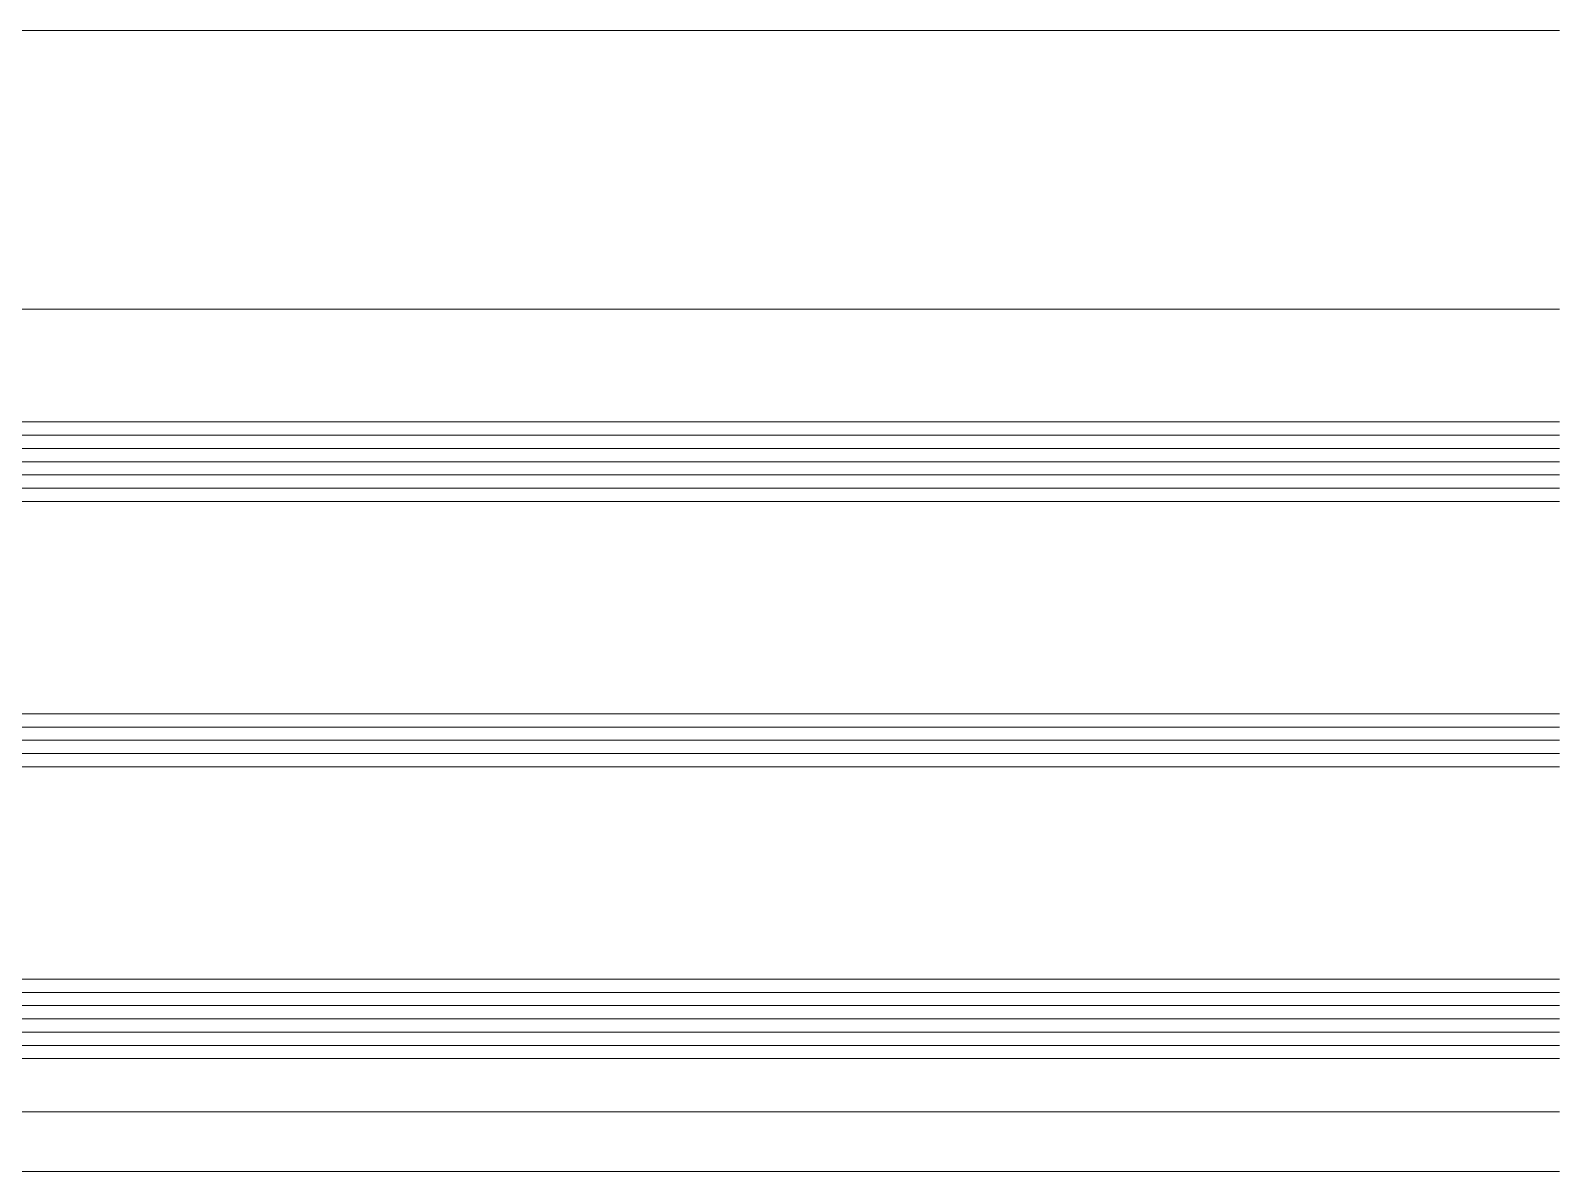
# Model space of a CAD drawing. Header units: millimetres. Extents: x 0 to 7790, y 0 to 17467.
# Drawn here: x 6780.5 to 6895.7, y 355 to 441 of the extents above; entities that cross this region are included whole.
import ezdxf

# ---------------------------------------------------------------- set-up
doc = ezdxf.new("R2010")
doc.units = ezdxf.units.MM
doc.layers.get('0').update_dxf_attribs({"lineweight": 15})
for name, color, linetype, lineweight in [('_MB_inne_0.15', 251, 'Continuous', 15), ('_MB_kreskowanie_szklo_0.09', 157, 'Continuous', 9), ('_MB_szklo_0.15', 142, 'Continuous', 15), ('_MB_widokowa_0.15', 153, 'Continuous', 15)]:
    doc.layers.add(name, color=color, linetype=linetype, lineweight=lineweight)

# ---------------------------------------------------------------- blocks, each defined once
blk = doc.blocks.new('*U304')
at = {"layer": '_MB_kreskowanie_szklo_0.09'}
h = blk.add_hatch(dxfattribs=at)
h.set_pattern_fill('DOTS', color=256, scale=0.25, style=0)
h.set_pattern_definition([(0, (-10.23347, -12.55894), (0.1984375, 0.396875), [0, -0.396875])])
h.paths.add_polyline_path([(0, 0), (6, 0), (6, 16), (0, 16)])
at = {"layer": '_MB_inne_0.15'}
for p, q in [((6, 16), (14, 0)), ((14, 16), (6, 0))]:
    blk.add_line(p, q, dxfattribs=at)
for points in [[(0, 0), (6, 0), (6, 16), (0, 16)], [(6, 0), (14, 0), (14, 16), (6, 16)]]:
    blk.add_lwpolyline(points, close=True, dxfattribs=at)
blk = doc.blocks.new('*U236')
at = {"layer": '_MB_kreskowanie_szklo_0.09'}
for points in [[(152.75, -1), (0, -1)], [(152.75, -2), (0, -2)], [(152.75, -3), (0, -3)], [(152.75, -4), (0, -4)], [(152.75, -5), (0, -5)], [(152.75, -23), (0, -23)], [(152.75, -24), (0, -24)], [(152.75, -25), (0, -25)], [(152.75, -43), (0, -43)], [(152.75, -44), (0, -44)], [(152.75, -45), (0, -45)], [(152.75, -46), (0, -46)], [(152.75, -47), (0, -47)]]:
    blk.add_lwpolyline(points, dxfattribs=at)
at = {"layer": '_MB_szklo_0.15'}
for points in [[(152.75, 0), (0, 0), (0, -6), (152.75, -6)], [(152.75, -22), (0, -22), (0, -26), (152.75, -26)], [(152.75, -42), (0, -42), (0, -48), (152.75, -48)]]:
    blk.add_lwpolyline(points, dxfattribs=at)
at = {"color": 1}
for p in [(0, -22), (0, -42)]:
    blk.add_blockref('*U304', p, dxfattribs=at)
blk = doc.blocks.new('*U235')
at = {"layer": '_MB_widokowa_0.15'}
for points in [[(0, 86), (-137.25, 86)], [(0, 65), (-137.25, 65)], [(-0.5, 4.5), (-137.25, 4.5)], [(0, 0), (-137.25, 0)]]:
    blk.add_lwpolyline(points, dxfattribs=at)

msp = doc.modelspace()

# ---------------------------------------------------------------- block references
at = {"extrusion": (0, 0, -1), "zscale": -1}
msp.add_blockref('*U235', (-6758.5, 355), dxfattribs=at)
at = {"xscale": -1, "rotation": 180}
msp.add_blockref('*U236', (6743, 363.5), dxfattribs=at)

doc.saveas('drawing.dxf')
